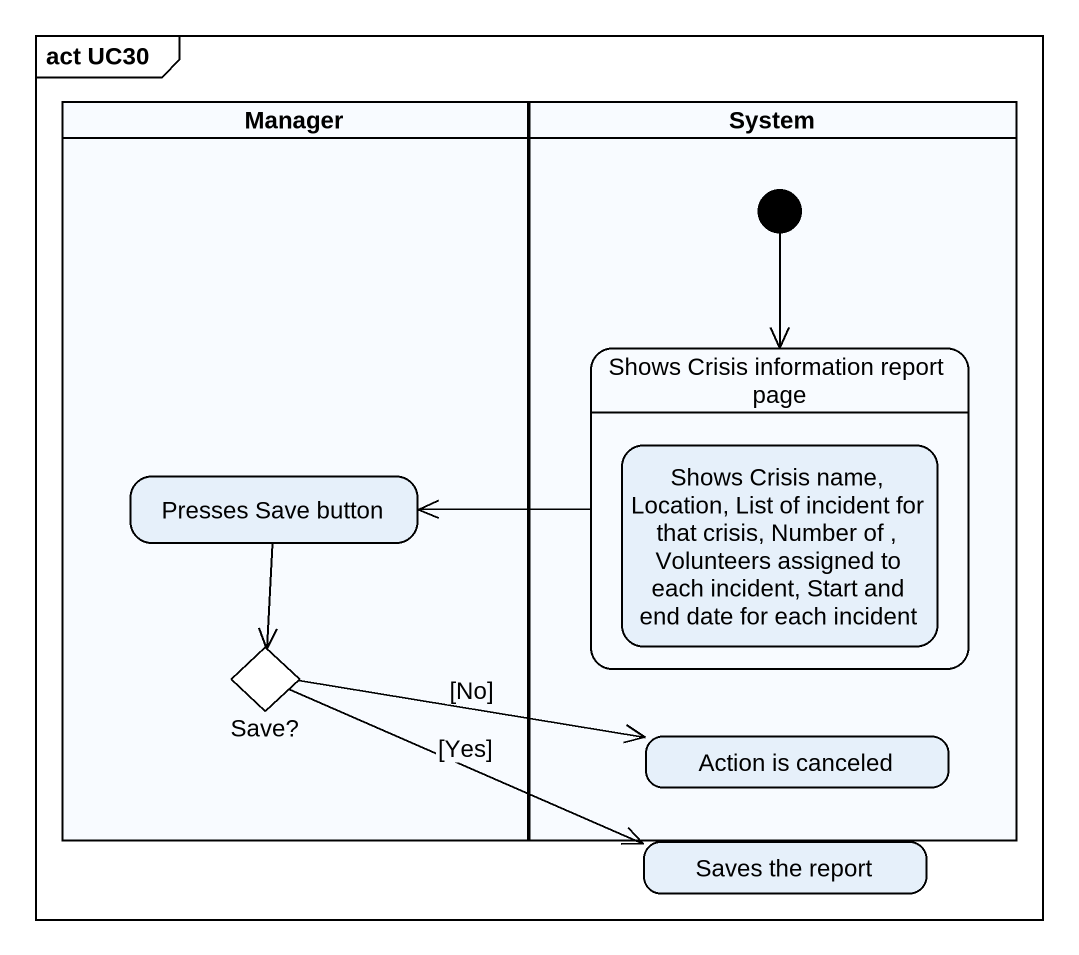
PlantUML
@startuml
mainframe act UC30
hide empty description
state Manager <<partition>> {
  state "Presses Save button" as Presses_Save_button
  state "Save?" as Save <<choice>>
}
state System <<partition>> {
  state "Shows Crisis information report page" as Shows_Crisis_information {
    state "Shows Crisis name, Location, List of incident for that crisis, Number of , Volunteers assigned to each incident, Start and end date for each incident" as Shows_Crisis_name_Location
  }
  state "Action is canceled" as Action_is_canceled
  [*] --> Shows_Crisis_information
}
state "Saves the report" as Saves_the_report
Shows_Crisis_information -left-> Presses_Save_button
Presses_Save_button --> Save
Save -right-> Action_is_canceled : [No]
Save -right-> Saves_the_report : [Yes]
@enduml
